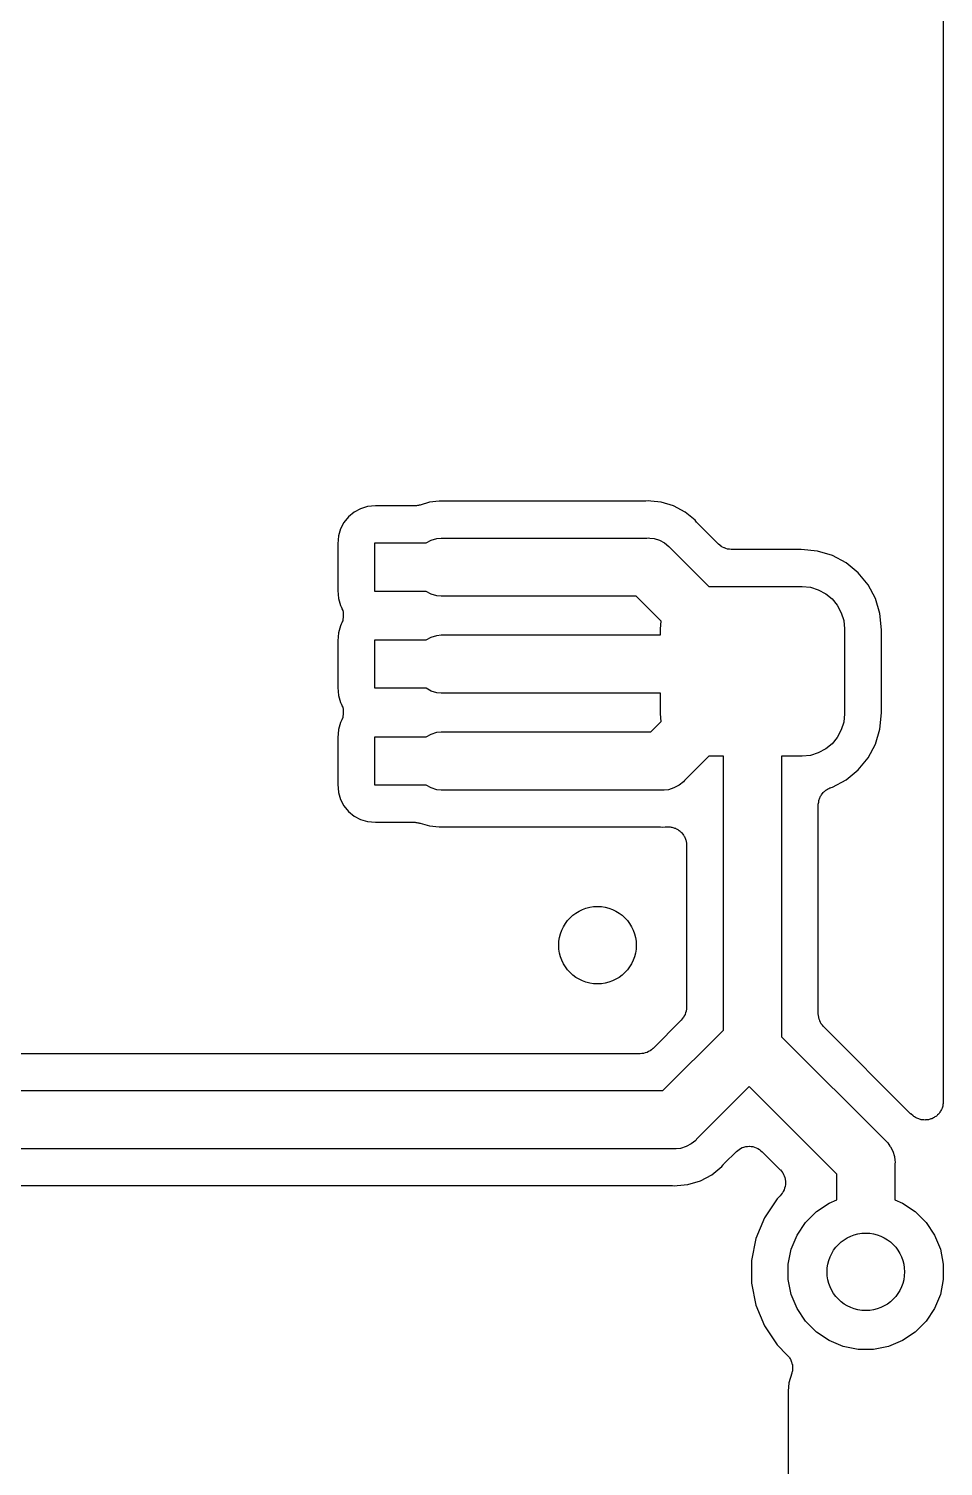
# Model space of a CAD drawing. Extents: x 100.2 to 129.8, y -164.8 to -95.2.
# Drawn here: x 125.06 to 129.78, y -112.79 to -105.37 of the extents above; entities that cross this region are included whole.
import ezdxf

# ---------------------------------------------------------------- set-up
doc = ezdxf.new("R2010")
doc.units = 0
doc.layers.add('BLACK', color=7, linetype='CONTINUOUS')

msp = doc.modelspace()

# ---------------------------------------------------------------- linework, layer by layer
at = {"layer": 'BLACK', "linetype": 'CONTINUOUS'}
for p, q in [((129.785, -105.095), (129.785, -110.907)), ((126.744, -107.866), (126.715, -107.89)), ((126.777, -107.849), (126.744, -107.866)), ((126.813, -107.838), (126.777, -107.849)), ((126.855, -107.834), (126.813, -107.838)), ((127.058, -107.834), (126.855, -107.834)), ((127.062, -107.833), (127.058, -107.834)), ((127.066, -107.833), (127.062, -107.833)), ((127.071, -107.832), (127.066, -107.833)), ((127.076, -107.832), (127.071, -107.832)), ((127.08, -107.831), (127.076, -107.832)), ((127.084, -107.83), (127.08, -107.831)), ((127.085, -107.83), (127.084, -107.83)), ((127.133, -107.815), (127.085, -107.83)), ((127.183, -107.81), (127.133, -107.815)), ((128.241, -107.81), (127.183, -107.81)), ((128.245, -107.81), (128.241, -107.81)), ((128.249, -107.81), (128.245, -107.81)), ((128.25, -107.81), (128.249, -107.81)), ((128.262, -107.808), (128.25, -107.81)), ((128.275, -107.81), (128.262, -107.808)), ((128.329, -107.815), (128.275, -107.81)), ((128.275, -107.81), (128.275, -107.81)), ((128.393, -107.834), (128.329, -107.815)), ((128.452, -107.866), (128.393, -107.834)), ((128.504, -107.908), (128.452, -107.866)), ((126.674, -107.952), (126.663, -107.988)), ((126.691, -107.919), (126.674, -107.952)), ((126.715, -107.89), (126.691, -107.919)), ((128.512, -107.918), (128.504, -107.908)), ((128.515, -107.921), (128.512, -107.918)), ((128.517, -107.924), (128.515, -107.921)), ((128.518, -107.925), (128.517, -107.924)), ((128.624, -108.031), (128.518, -107.925)), ((126.663, -107.988), (126.659, -108.03)), ((126.85, -108.275), (126.85, -108.025)), ((126.85, -108.025), (127.116, -108.025)), ((127.116, -108.025), (127.142, -108.011)), ((127.116, -108.025), (127.116, -108.025)), ((127.142, -108.011), (127.171, -108.002)), ((127.171, -108.002), (127.193, -108)), ((127.193, -108), (128.255, -108)), ((128.255, -108), (128.262, -107.999)), ((128.262, -107.999), (128.27, -108)), ((128.27, -108), (128.27, -108)), ((128.27, -108), (128.292, -108.002)), ((128.292, -108.002), (128.32, -108.011)), ((128.32, -108.011), (128.346, -108.025)), ((128.346, -108.025), (128.369, -108.043)), ((126.659, -108.03), (126.659, -108.27)), ((128.369, -108.043), (128.374, -108.049)), ((128.374, -108.049), (128.575, -108.25)), ((128.631, -108.036), (128.624, -108.031)), ((128.638, -108.042), (128.631, -108.036)), ((128.638, -108.043), (128.638, -108.042)), ((128.638, -108.042), (128.638, -108.042)), ((128.646, -108.047), (128.638, -108.043)), ((128.654, -108.051), (128.646, -108.047)), ((128.655, -108.051), (128.654, -108.051)), ((128.654, -108.051), (128.654, -108.051)), ((128.663, -108.054), (128.655, -108.051)), ((128.672, -108.057), (128.663, -108.054)), ((128.673, -108.057), (128.672, -108.057)), ((128.672, -108.057), (128.672, -108.057)), ((128.681, -108.058), (128.673, -108.057)), ((128.69, -108.059), (128.681, -108.058)), ((128.691, -108.059), (128.69, -108.059)), ((129.052, -108.059), (128.691, -108.059)), ((128.691, -108.059), (128.691, -108.059)), ((128.691, -108.059), (128.691, -108.059)), ((128.691, -108.059), (128.691, -108.059)), ((129.136, -108.067), (129.052, -108.059)), ((129.213, -108.09), (129.136, -108.067)), ((129.284, -108.128), (129.213, -108.09)), ((129.346, -108.179), (129.284, -108.128)), ((128.575, -108.25), (129.056, -108.25)), ((129.056, -108.25), (129.099, -108.254)), ((129.397, -108.241), (129.346, -108.179)), ((129.435, -108.312), (129.397, -108.241)), ((126.659, -108.27), (126.663, -108.312)), ((126.663, -108.312), (126.674, -108.348)), ((127.116, -108.275), (126.85, -108.275)), ((127.142, -108.289), (127.116, -108.275)), ((127.116, -108.275), (127.116, -108.275)), ((127.171, -108.298), (127.142, -108.289)), ((127.193, -108.3), (127.171, -108.298)), ((128.2, -108.3), (127.193, -108.3)), ((128.329, -108.429), (128.2, -108.3)), ((129.099, -108.254), (129.14, -108.267)), ((129.14, -108.267), (129.178, -108.287)), ((129.178, -108.287), (129.211, -108.314)), ((129.211, -108.314), (129.238, -108.347)), ((129.458, -108.389), (129.435, -108.312)), ((126.674, -108.348), (126.677, -108.355)), ((126.677, -108.355), (126.678, -108.356)), ((126.678, -108.356), (126.678, -108.356)), ((126.678, -108.356), (126.678, -108.356)), ((126.678, -108.356), (126.678, -108.356)), ((126.678, -108.356), (126.681, -108.365)), ((126.681, -108.365), (126.685, -108.373)), ((126.685, -108.373), (126.685, -108.373)), ((126.685, -108.373), (126.685, -108.374)), ((126.685, -108.374), (126.687, -108.382)), ((126.687, -108.382), (126.688, -108.391)), ((126.688, -108.391), (126.688, -108.391)), ((126.688, -108.391), (126.688, -108.392)), ((126.688, -108.392), (126.688, -108.401)), ((129.238, -108.347), (129.258, -108.385)), ((129.258, -108.385), (129.271, -108.426)), ((129.466, -108.473), (129.458, -108.389)), ((126.674, -108.452), (126.663, -108.488)), ((126.677, -108.445), (126.674, -108.452)), ((126.681, -108.437), (126.677, -108.445)), ((126.684, -108.429), (126.681, -108.437)), ((126.685, -108.428), (126.684, -108.428)), ((126.684, -108.428), (126.684, -108.429)), ((126.686, -108.419), (126.685, -108.428)), ((126.688, -108.41), (126.686, -108.419)), ((126.688, -108.401), (126.688, -108.409)), ((126.688, -108.409), (126.688, -108.41)), ((126.688, -108.41), (126.688, -108.41)), ((128.325, -108.469), (128.329, -108.429)), ((128.325, -108.5), (128.325, -108.469)), ((129.271, -108.426), (129.275, -108.469)), ((129.275, -108.469), (129.275, -108.906)), ((126.663, -108.488), (126.659, -108.53)), ((126.659, -108.53), (126.659, -108.77)), ((126.85, -108.775), (126.85, -108.525)), ((126.85, -108.525), (127.116, -108.525)), ((127.116, -108.525), (127.142, -108.511)), ((127.116, -108.525), (127.116, -108.525)), ((127.142, -108.511), (127.171, -108.502)), ((127.171, -108.502), (127.193, -108.5)), ((127.193, -108.5), (128.325, -108.5)), ((129.466, -108.902), (129.466, -108.473)), ((126.659, -108.77), (126.663, -108.812)), ((126.663, -108.812), (126.674, -108.848)), ((127.116, -108.775), (126.85, -108.775)), ((127.142, -108.789), (127.116, -108.775)), ((127.116, -108.775), (127.116, -108.775)), ((127.171, -108.798), (127.142, -108.789)), ((127.193, -108.8), (127.171, -108.798)), ((128.325, -108.8), (127.193, -108.8)), ((128.325, -108.906), (128.325, -108.8)), ((126.674, -108.848), (126.677, -108.855)), ((126.677, -108.855), (126.678, -108.856)), ((126.678, -108.856), (126.678, -108.856)), ((126.678, -108.856), (126.678, -108.856)), ((126.678, -108.856), (126.678, -108.856)), ((126.678, -108.856), (126.681, -108.865)), ((126.681, -108.865), (126.685, -108.873)), ((126.685, -108.873), (126.685, -108.873)), ((126.685, -108.873), (126.685, -108.874)), ((126.685, -108.874), (126.687, -108.882)), ((126.688, -108.91), (126.686, -108.919)), ((126.687, -108.882), (126.688, -108.891)), ((126.688, -108.891), (126.688, -108.891)), ((126.688, -108.891), (126.688, -108.892)), ((126.688, -108.892), (126.688, -108.901)), ((126.688, -108.901), (126.688, -108.909)), ((126.688, -108.909), (126.688, -108.91)), ((126.688, -108.91), (126.688, -108.91)), ((128.329, -108.946), (128.325, -108.906)), ((129.275, -108.906), (129.271, -108.949)), ((129.458, -108.986), (129.466, -108.902)), ((126.663, -108.988), (126.659, -109.03)), ((126.674, -108.952), (126.663, -108.988)), ((126.677, -108.945), (126.674, -108.952)), ((126.681, -108.937), (126.677, -108.945)), ((126.684, -108.929), (126.681, -108.937)), ((126.685, -108.928), (126.684, -108.928)), ((126.684, -108.928), (126.684, -108.929)), ((126.686, -108.919), (126.685, -108.928)), ((128.275, -109), (128.329, -108.946)), ((129.258, -108.99), (129.238, -109.028)), ((129.271, -108.949), (129.258, -108.99)), ((129.435, -109.063), (129.458, -108.986)), ((126.659, -109.03), (126.659, -109.27)), ((126.85, -109.275), (126.85, -109.025)), ((126.85, -109.025), (127.116, -109.025)), ((127.116, -109.025), (127.142, -109.011)), ((127.116, -109.025), (127.116, -109.025)), ((127.142, -109.011), (127.171, -109.002)), ((127.171, -109.002), (127.193, -109)), ((127.193, -109), (128.275, -109)), ((129.211, -109.061), (129.178, -109.088)), ((129.238, -109.028), (129.211, -109.061)), ((129.397, -109.134), (129.435, -109.063)), ((128.575, -109.125), (128.449, -109.251)), ((128.65, -109.125), (128.575, -109.125)), ((128.65, -110.538), (128.65, -109.125)), ((129.056, -109.125), (128.95, -109.125)), ((128.95, -109.125), (128.95, -110.572)), ((129.099, -109.121), (129.056, -109.125)), ((129.14, -109.108), (129.099, -109.121)), ((129.178, -109.088), (129.14, -109.108)), ((129.346, -109.196), (129.397, -109.134)), ((129.284, -109.247), (129.346, -109.196)), ((126.659, -109.27), (126.663, -109.312)), ((127.116, -109.275), (126.85, -109.275)), ((127.142, -109.289), (127.116, -109.275)), ((127.116, -109.275), (127.116, -109.275)), ((128.421, -109.275), (128.395, -109.289)), ((128.444, -109.257), (128.421, -109.275)), ((128.449, -109.251), (128.444, -109.257)), ((129.199, -109.289), (129.203, -109.288)), ((129.203, -109.288), (129.207, -109.286)), ((129.207, -109.286), (129.213, -109.285)), ((129.213, -109.285), (129.284, -109.247)), ((126.663, -109.312), (126.674, -109.348)), ((126.674, -109.348), (126.691, -109.381)), ((127.171, -109.298), (127.142, -109.289)), ((127.193, -109.3), (127.171, -109.298)), ((128.33, -109.3), (127.193, -109.3)), ((128.338, -109.301), (128.33, -109.3)), ((128.345, -109.3), (128.338, -109.301)), ((128.367, -109.298), (128.345, -109.3)), ((128.345, -109.3), (128.345, -109.3)), ((128.395, -109.289), (128.367, -109.298)), ((129.142, -109.358), (129.143, -109.354)), ((129.142, -109.363), (129.142, -109.358)), ((129.143, -109.354), (129.144, -109.349)), ((129.144, -109.349), (129.146, -109.345)), ((129.146, -109.345), (129.148, -109.34)), ((129.148, -109.34), (129.15, -109.336)), ((129.15, -109.336), (129.151, -109.332)), ((129.151, -109.332), (129.154, -109.328)), ((129.154, -109.328), (129.157, -109.324)), ((129.157, -109.324), (129.159, -109.32)), ((129.159, -109.32), (129.162, -109.317)), ((129.162, -109.317), (129.165, -109.313)), ((129.165, -109.313), (129.169, -109.309)), ((129.169, -109.309), (129.172, -109.307)), ((129.172, -109.307), (129.175, -109.304)), ((129.175, -109.304), (129.179, -109.301)), ((129.179, -109.301), (129.183, -109.298)), ((129.183, -109.298), (129.187, -109.296)), ((129.187, -109.296), (129.19, -109.294)), ((129.19, -109.294), (129.195, -109.292)), ((129.195, -109.292), (129.199, -109.289)), ((126.691, -109.381), (126.715, -109.41)), ((126.715, -109.41), (126.744, -109.434)), ((126.744, -109.434), (126.777, -109.451)), ((129.14, -109.372), (129.141, -109.368)), ((129.14, -109.376), (129.14, -109.372)), ((129.14, -109.377), (129.14, -109.376)), ((129.14, -110.454), (129.14, -109.377)), ((129.141, -109.368), (129.142, -109.363)), ((126.777, -109.451), (126.813, -109.462)), ((126.813, -109.462), (126.855, -109.466)), ((126.855, -109.466), (127.058, -109.466)), ((127.058, -109.466), (127.059, -109.466)), ((127.059, -109.466), (127.063, -109.467)), ((127.063, -109.467), (127.067, -109.467)), ((127.067, -109.467), (127.072, -109.468)), ((127.072, -109.468), (127.077, -109.468)), ((127.077, -109.468), (127.081, -109.47)), ((127.081, -109.47), (127.085, -109.47)), ((127.085, -109.47), (127.133, -109.485)), ((127.133, -109.485), (127.183, -109.49)), ((127.183, -109.49), (128.316, -109.49)), ((128.316, -109.49), (128.317, -109.49)), ((128.317, -109.49), (128.321, -109.49)), ((128.321, -109.49), (128.325, -109.49)), ((128.325, -109.49), (128.338, -109.492)), ((128.338, -109.492), (128.35, -109.49)), ((128.35, -109.49), (128.35, -109.49)), ((128.35, -109.49), (128.356, -109.49)), ((128.356, -109.49), (128.357, -109.49)), ((128.357, -109.49), (128.361, -109.49)), ((128.361, -109.49), (128.366, -109.489)), ((128.366, -109.489), (128.371, -109.49)), ((128.371, -109.49), (128.376, -109.49)), ((128.376, -109.49), (128.38, -109.491)), ((128.38, -109.491), (128.384, -109.491)), ((128.384, -109.491), (128.389, -109.493)), ((128.389, -109.493), (128.394, -109.494)), ((128.394, -109.494), (128.398, -109.496)), ((128.398, -109.496), (128.402, -109.497)), ((128.402, -109.497), (128.406, -109.499)), ((128.406, -109.499), (128.411, -109.501)), ((128.411, -109.501), (128.414, -109.504)), ((128.414, -109.504), (128.418, -109.506)), ((128.418, -109.506), (128.422, -109.509)), ((128.422, -109.509), (128.426, -109.512)), ((128.426, -109.512), (128.429, -109.515)), ((128.429, -109.515), (128.432, -109.517)), ((128.432, -109.517), (128.436, -109.521)), ((128.436, -109.521), (128.439, -109.525)), ((128.439, -109.525), (128.441, -109.528)), ((128.441, -109.528), (128.444, -109.532)), ((128.444, -109.532), (128.446, -109.536)), ((128.446, -109.536), (128.449, -109.54)), ((128.449, -109.54), (128.451, -109.544)), ((128.451, -109.544), (128.453, -109.548)), ((128.453, -109.548), (128.454, -109.553)), ((128.454, -109.553), (128.456, -109.558)), ((128.456, -109.558), (128.457, -109.562)), ((128.457, -109.562), (128.458, -109.566)), ((128.458, -109.566), (128.459, -109.571)), ((128.459, -109.571), (128.46, -109.576)), ((128.46, -109.576), (128.46, -109.58)), ((128.46, -109.58), (128.46, -109.584)), ((128.46, -109.584), (128.46, -110.42)), ((128.443, -110.473), (128.438, -110.48)), ((128.444, -110.473), (128.443, -110.473)), ((128.448, -110.465), (128.444, -110.473)), ((128.444, -110.473), (128.444, -110.473)), ((128.452, -110.457), (128.448, -110.465)), ((128.453, -110.456), (128.452, -110.457)), ((128.452, -110.457), (128.452, -110.457)), ((128.455, -110.448), (128.453, -110.456)), ((128.458, -110.44), (128.455, -110.448)), ((128.459, -110.43), (128.458, -110.439)), ((128.458, -110.439), (128.458, -110.439)), ((128.458, -110.439), (128.458, -110.44)), ((128.46, -110.421), (128.459, -110.43)), ((128.46, -110.42), (128.46, -110.42)), ((128.46, -110.42), (128.46, -110.42)), ((128.46, -110.42), (128.46, -110.42)), ((128.46, -110.42), (128.46, -110.421)), ((129.141, -110.463), (129.14, -110.454)), ((129.142, -110.472), (129.141, -110.463)), ((129.142, -110.473), (129.142, -110.472)), ((129.142, -110.472), (129.142, -110.472)), ((129.144, -110.481), (129.142, -110.473)), ((128.432, -110.487), (128.287, -110.632)), ((128.338, -110.85), (128.65, -110.538)), ((128.438, -110.48), (128.432, -110.487)), ((129.147, -110.489), (129.144, -110.481)), ((129.147, -110.49), (129.147, -110.489)), ((129.151, -110.498), (129.147, -110.49)), ((129.147, -110.49), (129.147, -110.49)), ((129.155, -110.506), (129.151, -110.498)), ((129.156, -110.506), (129.155, -110.506)), ((129.156, -110.507), (129.156, -110.506)), ((129.161, -110.513), (129.156, -110.507)), ((129.167, -110.52), (129.161, -110.513)), ((129.168, -110.521), (129.167, -110.52)), ((129.61, -110.964), (129.168, -110.521)), ((129.168, -110.521), (129.168, -110.521)), ((129.168, -110.521), (129.168, -110.521)), ((129.168, -110.521), (129.168, -110.521)), ((128.95, -110.572), (129.486, -111.108)), ((128.22, -110.66), (124.046, -110.66)), ((128.229, -110.659), (128.22, -110.66)), ((128.237, -110.658), (128.229, -110.659)), ((128.238, -110.658), (128.237, -110.658)), ((128.247, -110.656), (128.238, -110.658)), ((128.238, -110.658), (128.238, -110.658)), ((128.255, -110.653), (128.247, -110.656)), ((128.256, -110.653), (128.255, -110.653)), ((128.264, -110.649), (128.256, -110.653)), ((128.256, -110.653), (128.256, -110.653)), ((128.272, -110.645), (128.264, -110.649)), ((128.279, -110.639), (128.272, -110.644)), ((128.272, -110.644), (128.272, -110.644)), ((128.272, -110.644), (128.272, -110.645)), ((128.286, -110.633), (128.279, -110.639)), ((128.287, -110.632), (128.286, -110.633)), ((128.287, -110.632), (128.287, -110.632)), ((128.287, -110.632), (128.287, -110.632)), ((128.287, -110.632), (128.287, -110.632)), ((128.783, -110.829), (128.511, -111.101)), ((129.235, -111.281), (128.783, -110.829)), ((124.032, -110.85), (128.338, -110.85)), ((129.784, -110.917), (129.783, -110.922)), ((129.785, -110.908), (129.784, -110.913)), ((129.784, -110.913), (129.784, -110.917)), ((129.785, -110.907), (129.785, -110.908)), ((129.613, -110.966), (129.61, -110.964)), ((129.616, -110.969), (129.613, -110.966)), ((129.617, -110.97), (129.616, -110.969)), ((129.63, -110.98), (129.617, -110.97)), ((129.633, -110.983), (129.63, -110.98)), ((129.637, -110.986), (129.633, -110.983)), ((129.641, -110.988), (129.637, -110.986)), ((129.645, -110.991), (129.641, -110.988)), ((129.649, -110.992), (129.645, -110.991)), ((129.653, -110.994), (129.649, -110.992)), ((129.73, -110.993), (129.726, -110.995)), ((129.734, -110.991), (129.73, -110.993)), ((129.738, -110.988), (129.734, -110.991)), ((129.742, -110.986), (129.738, -110.988)), ((129.746, -110.983), (129.742, -110.986)), ((129.75, -110.981), (129.746, -110.983)), ((129.753, -110.978), (129.75, -110.981)), ((129.756, -110.975), (129.753, -110.978)), ((129.76, -110.971), (129.756, -110.975)), ((129.763, -110.968), (129.76, -110.971)), ((129.766, -110.964), (129.763, -110.968)), ((129.768, -110.961), (129.766, -110.964)), ((129.771, -110.956), (129.768, -110.961)), ((129.773, -110.952), (129.771, -110.956)), ((129.775, -110.948), (129.773, -110.952)), ((129.777, -110.944), (129.775, -110.948)), ((129.779, -110.94), (129.777, -110.944)), ((129.781, -110.935), (129.779, -110.94)), ((129.782, -110.931), (129.781, -110.935)), ((129.783, -110.927), (129.782, -110.931)), ((129.783, -110.922), (129.783, -110.927)), ((129.658, -110.996), (129.653, -110.994)), ((129.662, -110.998), (129.658, -110.996)), ((129.667, -110.999), (129.662, -110.998)), ((129.671, -111), (129.667, -110.999)), ((129.676, -111), (129.671, -111)), ((129.68, -111.001), (129.676, -111)), ((129.685, -111.001), (129.68, -111.001)), ((129.689, -111.002), (129.685, -111.001)), ((129.694, -111.001), (129.689, -111.002)), ((129.699, -111.001), (129.694, -111.001)), ((129.703, -111.001), (129.699, -111.001)), ((129.708, -111), (129.703, -111.001)), ((129.712, -110.999), (129.708, -111)), ((129.717, -110.998), (129.712, -110.999)), ((129.721, -110.996), (129.717, -110.998)), ((129.726, -110.995), (129.721, -110.996)), ((128.458, -111.139), (128.429, -111.148)), ((128.484, -111.125), (128.458, -111.139)), ((128.507, -111.107), (128.484, -111.125)), ((128.511, -111.101), (128.507, -111.107)), ((128.748, -111.144), (128.756, -111.142)), ((128.756, -111.142), (128.765, -111.139)), ((128.765, -111.139), (128.774, -111.138)), ((128.765, -111.139), (128.765, -111.139)), ((128.765, -111.139), (128.765, -111.139)), ((128.774, -111.138), (128.783, -111.137)), ((128.783, -111.137), (128.784, -111.137)), ((128.784, -111.137), (128.784, -111.137)), ((128.784, -111.137), (128.793, -111.138)), ((128.793, -111.138), (128.802, -111.139)), ((128.802, -111.139), (128.802, -111.139)), ((128.802, -111.139), (128.802, -111.139)), ((128.802, -111.139), (128.811, -111.142)), ((128.811, -111.142), (128.819, -111.145)), ((129.486, -111.108), (129.492, -111.113)), ((129.492, -111.113), (129.498, -111.12)), ((129.498, -111.12), (129.51, -111.136)), ((129.51, -111.136), (129.513, -111.14)), ((129.513, -111.14), (129.524, -111.162)), ((128.393, -111.15), (124.087, -111.15)), ((128.4, -111.151), (128.393, -111.15)), ((128.407, -111.15), (128.4, -111.151)), ((128.429, -111.148), (128.407, -111.15)), ((128.407, -111.15), (128.407, -111.15)), ((128.656, -111.225), (128.716, -111.165)), ((128.716, -111.165), (128.717, -111.164)), ((128.716, -111.165), (128.716, -111.165)), ((128.716, -111.165), (128.716, -111.165)), ((128.716, -111.165), (128.716, -111.165)), ((128.717, -111.164), (128.724, -111.159)), ((128.724, -111.159), (128.731, -111.153)), ((128.731, -111.153), (128.739, -111.149)), ((128.731, -111.153), (128.731, -111.153)), ((128.731, -111.153), (128.731, -111.153)), ((128.739, -111.149), (128.747, -111.144)), ((128.747, -111.144), (128.747, -111.144)), ((128.747, -111.144), (128.748, -111.144)), ((128.819, -111.145), (128.82, -111.145)), ((128.82, -111.145), (128.82, -111.145)), ((128.82, -111.145), (128.828, -111.149)), ((128.828, -111.149), (128.836, -111.153)), ((128.836, -111.153), (128.836, -111.154)), ((128.836, -111.154), (128.836, -111.154)), ((128.836, -111.154), (128.843, -111.16)), ((128.843, -111.16), (128.85, -111.165)), ((128.85, -111.165), (128.943, -111.258)), ((129.524, -111.162), (129.533, -111.19)), ((129.533, -111.19), (129.535, -111.208)), ((129.535, -111.208), (129.536, -111.219)), ((128.531, -111.316), (128.59, -111.284)), ((128.59, -111.284), (128.642, -111.242)), ((128.642, -111.242), (128.649, -111.232)), ((128.649, -111.232), (128.65, -111.231)), ((128.65, -111.231), (128.653, -111.228)), ((128.653, -111.228), (128.656, -111.225)), ((128.943, -111.258), (128.944, -111.259)), ((128.944, -111.259), (128.944, -111.259)), ((128.944, -111.259), (128.944, -111.259)), ((128.944, -111.259), (128.944, -111.259)), ((128.944, -111.259), (128.95, -111.266)), ((128.95, -111.266), (128.955, -111.273)), ((128.955, -111.273), (128.955, -111.273)), ((128.955, -111.273), (128.956, -111.274)), ((128.956, -111.274), (128.96, -111.282)), ((128.96, -111.282), (128.964, -111.289)), ((128.964, -111.289), (128.964, -111.29)), ((128.964, -111.29), (128.964, -111.29)), ((128.964, -111.29), (128.967, -111.299)), ((129.235, -111.414), (129.235, -111.281)), ((129.536, -111.219), (129.535, -111.227)), ((129.535, -111.227), (129.535, -111.414)), ((124.205, -111.34), (128.379, -111.34)), ((128.379, -111.34), (128.38, -111.34)), ((128.38, -111.34), (128.384, -111.34)), ((128.384, -111.34), (128.388, -111.34)), ((128.388, -111.34), (128.4, -111.342)), ((128.4, -111.342), (128.412, -111.34)), ((128.412, -111.34), (128.467, -111.335)), ((128.412, -111.34), (128.412, -111.34)), ((128.467, -111.335), (128.531, -111.316)), ((128.963, -111.362), (128.959, -111.37)), ((128.964, -111.362), (128.963, -111.362)), ((128.963, -111.362), (128.963, -111.362)), ((128.966, -111.353), (128.964, -111.362)), ((128.969, -111.345), (128.966, -111.353)), ((128.967, -111.299), (128.969, -111.307)), ((128.969, -111.307), (128.969, -111.308)), ((128.969, -111.308), (128.969, -111.308)), ((128.969, -111.308), (128.97, -111.317)), ((128.97, -111.335), (128.969, -111.344)), ((128.969, -111.344), (128.969, -111.344)), ((128.969, -111.344), (128.969, -111.345)), ((128.97, -111.317), (128.971, -111.326)), ((128.971, -111.326), (128.97, -111.335)), ((128.971, -111.326), (128.971, -111.326)), ((128.971, -111.326), (128.971, -111.326)), ((128.927, -111.409), (128.862, -111.506)), ((128.943, -111.393), (128.927, -111.409)), ((128.949, -111.386), (128.943, -111.393)), ((128.954, -111.379), (128.949, -111.386)), ((128.955, -111.378), (128.954, -111.379)), ((128.959, -111.37), (128.955, -111.378)), ((128.955, -111.378), (128.955, -111.378)), ((129.13, -111.474), (129.196, -111.431)), ((129.196, -111.431), (129.235, -111.414)), ((129.535, -111.414), (129.574, -111.431)), ((129.574, -111.431), (129.64, -111.474)), ((128.862, -111.506), (128.818, -111.613)), ((129.074, -111.53), (129.13, -111.474)), ((129.64, -111.474), (129.696, -111.53)), ((129.031, -111.596), (129.074, -111.53)), ((129.696, -111.53), (129.739, -111.596)), ((128.818, -111.613), (128.795, -111.727)), ((129, -111.668), (129.031, -111.596)), ((129.739, -111.596), (129.77, -111.668)), ((128.795, -111.727), (128.795, -111.843)), ((128.985, -111.746), (129, -111.668)), ((129.77, -111.668), (129.785, -111.746)), ((128.985, -111.824), (128.985, -111.746)), ((129.785, -111.746), (129.785, -111.824)), ((128.795, -111.843), (128.818, -111.957)), ((129, -111.902), (128.985, -111.824)), ((129.785, -111.824), (129.77, -111.902)), ((128.818, -111.957), (128.862, -112.064)), ((129.031, -111.974), (129, -111.902)), ((129.77, -111.902), (129.739, -111.974)), ((129.074, -112.04), (129.031, -111.974)), ((129.739, -111.974), (129.696, -112.04)), ((128.862, -112.064), (128.927, -112.161)), ((129.13, -112.096), (129.074, -112.04)), ((129.196, -112.139), (129.13, -112.096)), ((129.64, -112.096), (129.574, -112.139)), ((129.696, -112.04), (129.64, -112.096)), ((128.927, -112.161), (128.979, -112.214)), ((129.268, -112.17), (129.196, -112.139)), ((129.346, -112.185), (129.268, -112.17)), ((129.502, -112.17), (129.424, -112.185)), ((129.574, -112.139), (129.502, -112.17)), ((128.979, -112.214), (128.98, -112.215)), ((128.98, -112.215), (128.983, -112.218)), ((128.983, -112.218), (128.986, -112.221)), ((128.986, -112.221), (128.989, -112.225)), ((128.989, -112.225), (128.992, -112.229)), ((128.992, -112.229), (128.994, -112.233)), ((128.994, -112.233), (128.996, -112.236)), ((128.996, -112.236), (128.998, -112.241)), ((128.998, -112.241), (129, -112.246)), ((129, -112.246), (129.002, -112.25)), ((129.002, -112.25), (129.003, -112.254)), ((129.003, -112.254), (129.004, -112.259)), ((129.424, -112.185), (129.346, -112.185)), ((129.003, -112.308), (128.988, -112.358)), ((129.004, -112.304), (129.003, -112.308)), ((129.004, -112.259), (129.006, -112.263)), ((129.005, -112.3), (129.004, -112.304)), ((129.006, -112.295), (129.005, -112.3)), ((129.006, -112.263), (129.006, -112.268)), ((129.006, -112.268), (129.007, -112.272)), ((129.007, -112.29), (129.006, -112.295)), ((129.007, -112.272), (129.007, -112.277)), ((129.007, -112.277), (129.007, -112.282)), ((129.007, -112.282), (129.007, -112.286)), ((129.007, -112.286), (129.007, -112.29)), ((128.988, -112.358), (128.984, -112.4)), ((128.984, -112.4), (128.985, -112.406)), ((128.985, -112.406), (128.985, -112.407)), ((128.985, -112.407), (128.985, -112.411)), ((128.985, -112.411), (128.985, -112.415)), ((128.985, -112.415), (128.985, -120.785))]:
    msp.add_line(p, q, dxfattribs=at)
at = {"layer": 'BLACK'}
for centre in [(128, -110.1), (129.385, -111.785)]:
    msp.add_circle(centre, 0.2, dxfattribs=at)

doc.saveas('drawing.dxf')
